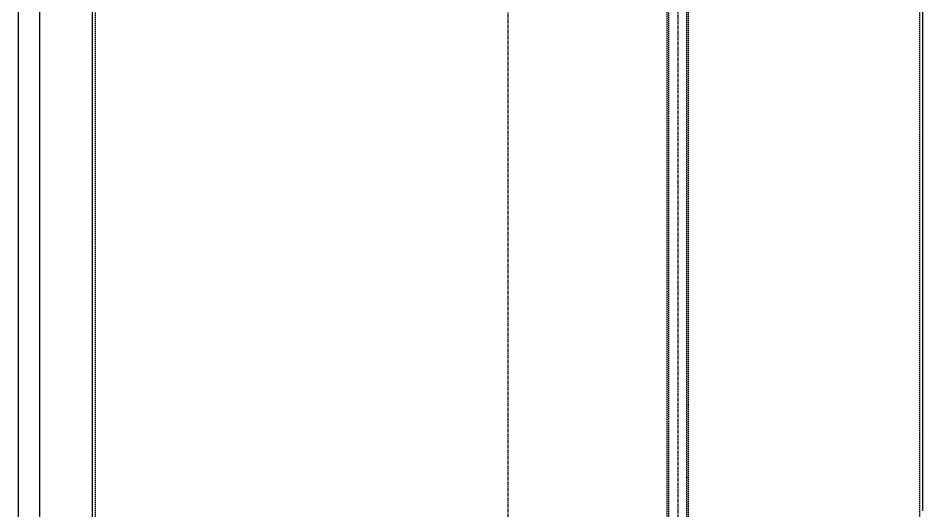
# Model space of a CAD drawing. Extents: x -190 to 176, y -982 to 176.
# Drawn here: x -184.3 to 156.3, y -583 to -397.6 of the extents above; entities that cross this region are included whole.
import ezdxf

# ---------------------------------------------------------------- set-up
doc = ezdxf.new("R2010")
doc.units = 0
doc.linetypes.add('CENTER', pattern=[2, 1.25, -0.25, 0.25, -0.25])
doc.linetypes.add('DASHED', pattern=[0.75, 0.5, -0.25])
doc.layers.get('0').update_dxf_attribs({"linetype": 'CONTINUOUS'})
doc.layers.add('CENTER', color=1, linetype='CENTER')

msp = doc.modelspace()

# ---------------------------------------------------------------- linework, layer by layer
at = {"color": 3, "linetype": 'DASHED'}
for p, q in [((60, -691.38), (60, -249.5)), ((60.6, -691.54), (60.6, -249.5)), ((67.4, -693.36), (67.4, -249.5)), ((68, -693.52), (68, -249.5)), ((-155.1, -780.2), (-155.1, -313.6)), ((155.1, -646.56), (155.1, -313.6))]:
    msp.add_line(p, q, dxfattribs=at)
at = {"color": 7, "linetype": 'CONTINUOUS'}
for p, q in [((-156.3, -780.4), (-156.3, -313.4)), ((156.3, -582.99), (156.3, -313.4)), ((-184.3, -358.8), (-184.3, -739.17)), ((-176.3, -358.8), (-176.3, -739.17))]:
    msp.add_line(p, q, dxfattribs=at)
at = {"layer": 'CENTER', "color": 1, "linetype": 'CENTER'}
for p, q in [((0, -202.16), (0, -868)), ((64, -214.5), (64, -692.45))]:
    msp.add_line(p, q, dxfattribs=at)

doc.saveas('drawing.dxf')
